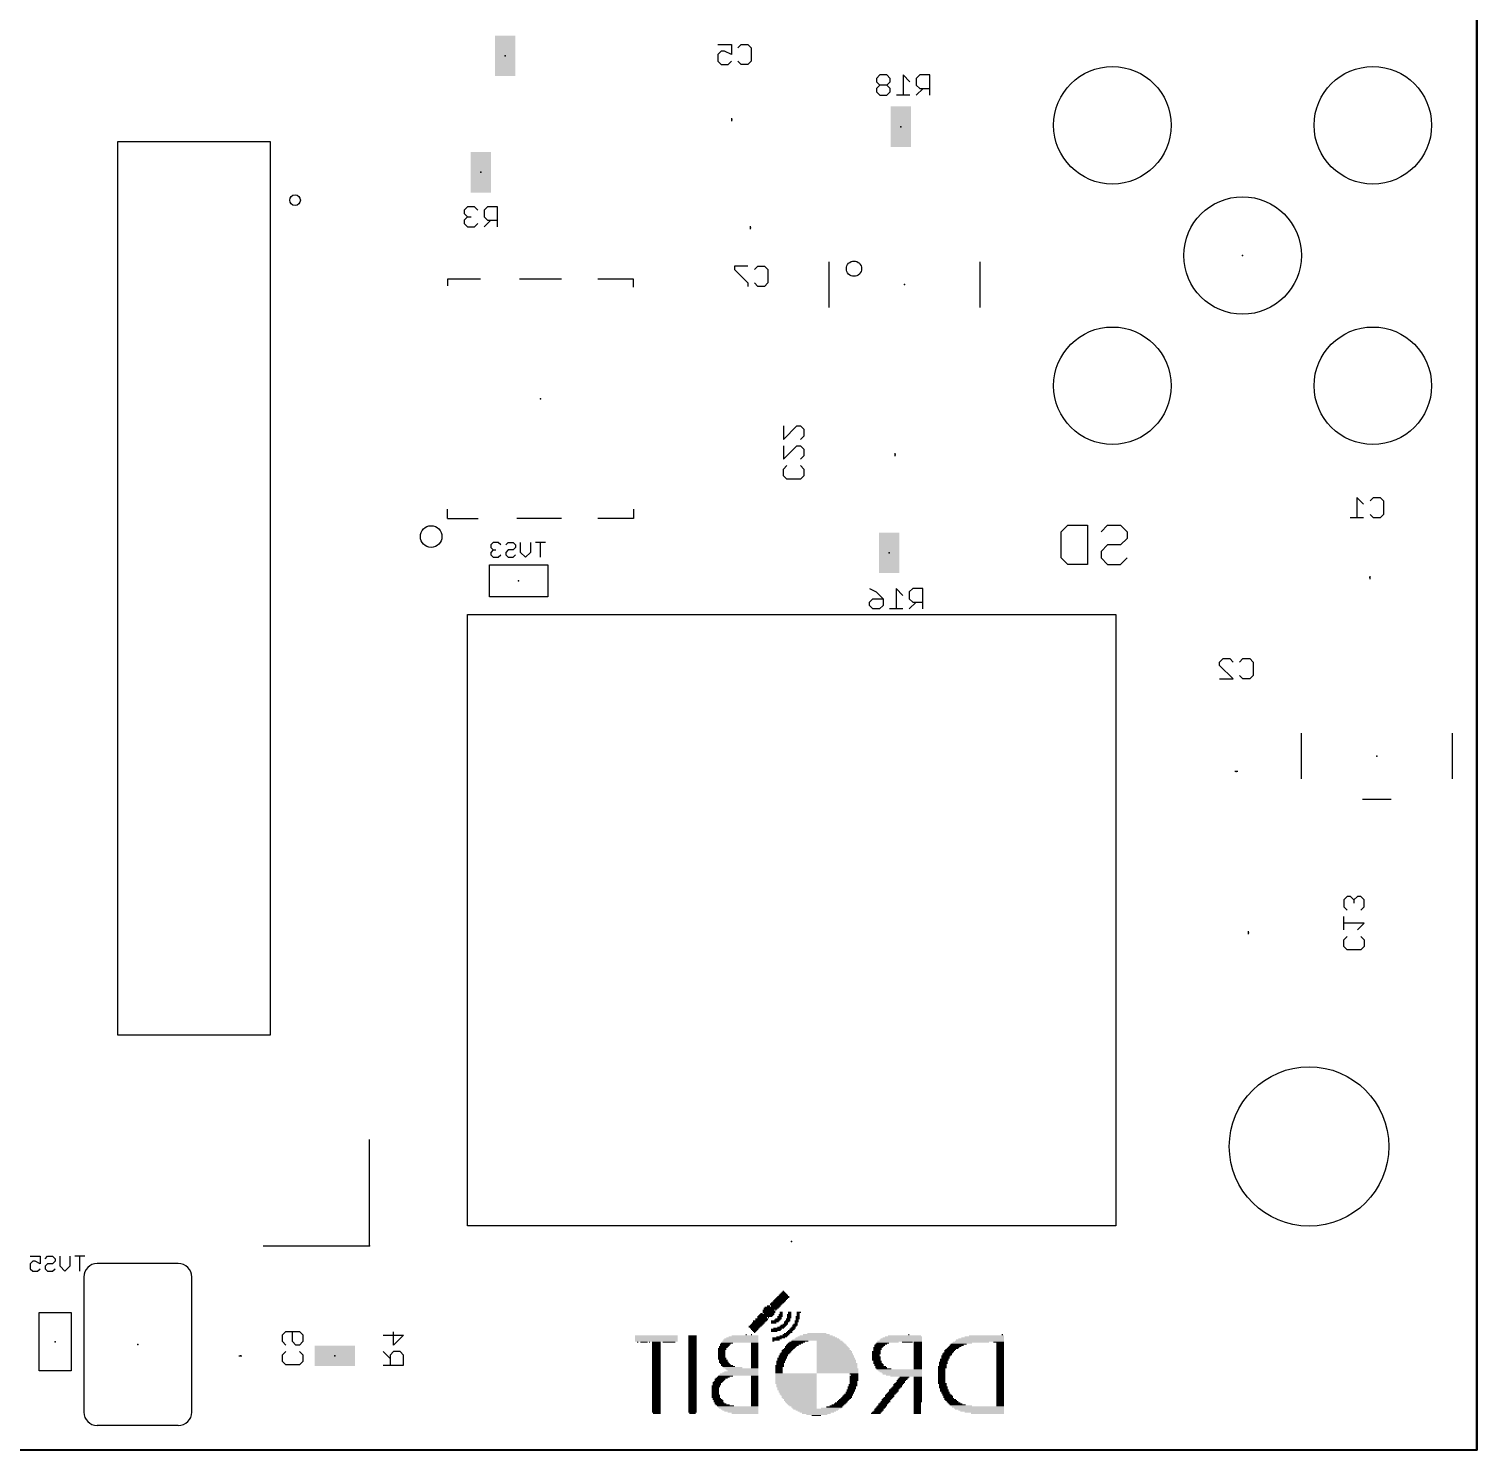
# Model space of a CAD drawing. Extents: x -57.1 to 14, y -1.3 to 47.3.
# Drawn here: x -13.27 to 13.97, y -1.27 to 25.46 of the extents above; entities that cross this region are included whole.
import ezdxf

# ---------------------------------------------------------------- set-up
doc = ezdxf.new("R2010")
doc.units = 0
for name, color, linetype in [('17', 82, 'CONTINUOUS'), ('20', 7, 'CONTINUOUS'), ('21', 53, 'CONTINUOUS'), ('22', 53, 'CONTINUOUS'), ('23', 7, 'CONTINUOUS'), ('24', 7, 'CONTINUOUS'), ('26', 253, 'CONTINUOUS')]:
    doc.layers.add(name, color=color, linetype=linetype)

# ---------------------------------------------------------------- blocks, each defined once
blk = doc.blocks.new('RECT')
blk.add_solid([(-0.5, -0.5), (0.5, -0.5), (-0.5, 0.5), (0.5, 0.5)])
blk = doc.blocks.new('ROUNDP')
blk.add_circle((0, 0), 0.5)

msp = doc.modelspace()

# ---------------------------------------------------------------- linework, layer by layer
at = {"layer": '20'}
for p in [(13.97, 44.45), (-57.15, -1.27)]:
    msp.add_line(p, (13.97, -1.27), dxfattribs=at)
msp.add_circle((10.81, 4.44), 1.5, dxfattribs=at)
at = {"layer": '21'}
for p, q in [((13.96, -1.26), (13.96, 44.44)), ((-57.14, -1.26), (13.96, -1.26))]:
    msp.add_line(p, q, dxfattribs=at)
at = {"layer": '22'}
for p, q in [((-0.051, 23.7251), (-0.051, 23.7809)), ((-8.726, 23.34), (-11.606, 23.34)), ((-11.606, 23.34), (-11.606, 6.54)), ((-8.726, 6.54), (-8.726, 23.34)), ((0.303, 21.6951), (0.303, 21.7509)), ((1.7766, 21.0814), (1.7766, 20.2226)), ((4.6214, 20.2226), (4.6214, 21.0814)), ((-4.7766, 20.754), (-5.398, 20.754)), ((-5.398, 20.754), (-5.398, 20.6278)), ((-3.2504, 20.754), (-4.0456, 20.754)), ((-1.898, 20.754), (-2.5718, 20.754)), ((-1.898, 20.6064), (-1.898, 20.754)), ((3.024, 17.4251), (3.024, 17.4809)), ((-5.398, 16.254), (-5.398, 16.4302)), ((-1.898, 16.4278), (-1.898, 16.254)), ((-5.398, 16.254), (-4.8218, 16.254)), ((-3.2504, 16.254), (-4.0956, 16.254)), ((-1.898, 16.254), (-2.5718, 16.254)), ((6.148, 16.0025), (6.2709, 16.1253)), ((6.2709, 16.1253), (6.6395, 16.1253)), ((6.6395, 16.1253), (6.6395, 15.3881)), ((6.8964, 16.0025), (7.0193, 16.1253)), ((7.0193, 16.1253), (7.265, 16.1253)), ((7.265, 16.1253), (7.3879, 16.0025)), ((6.148, 15.511), (6.148, 16.0025)), ((7.3879, 15.8796), (7.265, 15.7567)), ((7.3879, 16.0025), (7.3879, 15.8796)), ((7.0193, 15.7567), (6.8964, 15.6338)), ((6.8964, 15.6338), (6.8964, 15.511)), ((7.265, 15.7567), (7.0193, 15.7567)), ((-4.61, 14.78), (-4.61, 15.38)), ((-4.61, 15.38), (-3.51, 15.38)), ((-3.51, 15.38), (-3.51, 14.78)), ((6.2709, 15.3881), (6.148, 15.511)), ((6.6395, 15.3881), (6.2709, 15.3881)), ((6.8964, 15.511), (7.0193, 15.3881)), ((7.0193, 15.3881), (7.265, 15.3881)), ((7.265, 15.3881), (7.3879, 15.511)), ((11.954, 15.1679), (11.954, 15.1121)), ((-3.51, 14.78), (-4.61, 14.78)), ((-5.024, 2.95), (-5.024, 14.45)), ((-5.024, 14.45), (7.176, 14.45)), ((7.176, 14.45), (7.176, 2.95)), ((10.6626, 12.2134), (10.6626, 11.3546)), ((13.5074, 11.3546), (13.5074, 12.2134)), ((9.4679, 11.496), (9.4121, 11.496)), ((11.8166, 10.9736), (12.3534, 10.9736)), ((9.67, 8.4321), (9.67, 8.4879)), ((-11.606, 6.54), (-8.726, 6.54)), ((-6.866, 2.57), (-6.866, 4.57)), ((7.176, 2.95), (-5.024, 2.95)), ((-8.866, 2.57), (-6.866, 2.57)), ((-10.463, 2.238), (-11.987, 2.238)), ((-12.241, 1.984), (-12.241, -0.556)), ((-10.209, -0.556), (-10.209, 1.984)), ((-13.077, 0.218), (-13.077, 1.318)), ((-13.077, 1.318), (-12.477, 1.318)), ((-12.477, 1.318), (-12.477, 0.218)), ((-9.3209, 0.5), (-9.2651, 0.5)), ((-12.477, 0.218), (-13.077, 0.218)), ((-10.463, -0.81), (-11.987, -0.81))]:
    msp.add_line(p, q, dxfattribs=at)
for centre, radius in [((-8.266, 22.24), 0.1), ((2.249, 20.952), 0.1436), ((-5.7054, 15.9132), 0.2032)]:
    msp.add_circle(centre, radius, dxfattribs=at)
for centre, start, end in [((-11.987, 1.984), 90, 180), ((-10.463, 1.984), 0, 90), ((-11.987, -0.556), 180, 270), ((-10.463, -0.556), 270, 0)]:
    msp.add_arc(centre, 0.254, start, end, dxfattribs=at)
at = {"layer": '23'}
msp.add_point((9.56, 21.2), dxfattribs=at)
at = {"layer": '24'}
for p in [(-4.3138, 24.957), (-0.051, 23.753), (3.132, 23.622), (-4.77, 22.766), (0.303, 21.723), (3.199, 20.652), (-3.648, 18.504), (3.024, 17.453), (2.913, 15.607), (-4.06, 15.08), (11.954, 15.14), (12.085, 11.784), (9.44, 11.496), (9.67, 8.46), (-6.866, 2.57), (1.076, 2.65), (-12.777, 0.768), (-11.225, 0.714), (-9.293, 0.5), (-7.517, 0.5)]:
    msp.add_point(p, dxfattribs=at)
at = {"layer": '26'}
for p, q in [((-0.3117, 25.1716), (-0.0575, 25.1716)), ((-0.0575, 25.1716), (-0.0575, 24.981)), ((0.0625, 25.1081), (0.1261, 25.1716)), ((0.1261, 25.1716), (0.2532, 25.1716)), ((0.2532, 25.1716), (0.3167, 25.1081)), ((0.3167, 25.1081), (0.3167, 24.8539)), ((-0.2482, 25.0445), (-0.3117, 24.981)), ((-0.3117, 24.981), (-0.3117, 24.8539)), ((-0.3117, 24.8539), (-0.2482, 24.7903)), ((-0.1846, 25.0445), (-0.2482, 25.0445)), ((-0.2482, 24.7903), (-0.121, 24.7903)), ((-0.0575, 24.981), (-0.1846, 25.0445)), ((-0.121, 24.7903), (-0.0575, 24.8539)), ((0.1261, 24.7903), (0.0625, 24.8539)), ((0.2532, 24.7903), (0.1261, 24.7903)), ((0.3167, 24.8539), (0.2532, 24.7903)), ((2.7368, 24.5956), (2.6733, 24.5321)), ((2.6733, 24.5321), (2.6733, 24.4685)), ((2.864, 24.5956), (2.7368, 24.5956)), ((2.9275, 24.5321), (2.864, 24.5956)), ((2.9275, 24.4685), (2.9275, 24.5321)), ((3.3017, 24.4685), (3.1746, 24.5956)), ((3.1746, 24.5956), (3.1746, 24.2143)), ((3.4853, 24.5956), (3.4217, 24.5321)), ((3.4217, 24.5321), (3.4217, 24.405)), ((3.6759, 24.5956), (3.4853, 24.5956)), ((3.6759, 24.2143), (3.6759, 24.5956)), ((2.6733, 24.4685), (2.7368, 24.405)), ((2.7368, 24.405), (2.6733, 24.3414)), ((2.6733, 24.3414), (2.6733, 24.2779)), ((2.6733, 24.2779), (2.7368, 24.2143)), ((2.864, 24.405), (2.7368, 24.405)), ((2.864, 24.405), (2.9275, 24.4685)), ((2.9275, 24.3414), (2.864, 24.405)), ((2.864, 24.2143), (2.9275, 24.2779)), ((2.9275, 24.2779), (2.9275, 24.3414)), ((3.4217, 24.405), (3.4853, 24.3414)), ((3.5488, 24.3414), (3.4217, 24.2143)), ((3.4853, 24.3414), (3.6759, 24.3414)), ((2.7368, 24.2143), (2.864, 24.2143)), ((3.3017, 24.2143), (3.0475, 24.2143)), ((-5.0192, 22.1186), (-5.0827, 22.0551)), ((-4.892, 22.1186), (-5.0192, 22.1186)), ((-4.8285, 22.0551), (-4.892, 22.1186)), ((-4.6449, 22.1186), (-4.7085, 22.0551)), ((-4.4543, 22.1186), (-4.6449, 22.1186)), ((-4.4543, 21.7373), (-4.4543, 22.1186)), ((-5.0827, 22.0551), (-5.0827, 21.9915)), ((-5.0827, 21.9915), (-5.0192, 21.928)), ((-5.0192, 21.928), (-5.0827, 21.8644)), ((-5.0827, 21.8644), (-5.0827, 21.8009)), ((-5.0827, 21.8009), (-5.0192, 21.7373)), ((-5.0192, 21.928), (-4.9556, 21.928)), ((-4.892, 21.7373), (-4.8285, 21.8009)), ((-4.7085, 22.0551), (-4.7085, 21.928)), ((-4.7085, 21.928), (-4.6449, 21.8644)), ((-4.5814, 21.8644), (-4.7085, 21.7373)), ((-4.6449, 21.8644), (-4.4543, 21.8644)), ((-5.0192, 21.7373), (-4.892, 21.7373)), ((0.2545, 21.0011), (0.0003, 21.0011)), ((0.0003, 21.0011), (0.0003, 20.9376)), ((0.3745, 20.9376), (0.4381, 21.0011)), ((0.4381, 21.0011), (0.5652, 21.0011)), ((0.5652, 21.0011), (0.6287, 20.9376)), ((0.0003, 20.9376), (0.2545, 20.6834)), ((0.6287, 20.9376), (0.6287, 20.6834)), ((0.2545, 20.6834), (0.2545, 20.6198)), ((0.4381, 20.6198), (0.3745, 20.6834)), ((0.5652, 20.6198), (0.4381, 20.6198)), ((0.6287, 20.6834), (0.5652, 20.6198)), ((0.9227, 17.9953), (0.9227, 17.7411)), ((0.9227, 17.7411), (1.1769, 17.9953)), ((1.1769, 17.9953), (1.2405, 17.9953)), ((1.2405, 17.9953), (1.304, 17.9318)), ((1.304, 17.8047), (1.2405, 17.7411)), ((1.304, 17.9318), (1.304, 17.8047)), ((0.9227, 17.6211), (0.9227, 17.3669)), ((0.9227, 17.3669), (1.1769, 17.6211)), ((1.1769, 17.6211), (1.2405, 17.6211)), ((1.2405, 17.6211), (1.304, 17.5576)), ((1.304, 17.5576), (1.304, 17.4305)), ((0.9227, 17.1834), (0.9863, 17.2469)), ((0.9227, 17.0563), (0.9227, 17.1834)), ((1.304, 17.4305), (1.2405, 17.3669)), ((1.2405, 17.2469), (1.304, 17.1834)), ((1.304, 17.1834), (1.304, 17.0563)), ((0.9863, 16.9927), (0.9227, 17.0563)), ((1.2405, 16.9927), (0.9863, 16.9927)), ((1.304, 17.0563), (1.2405, 16.9927)), ((11.8371, 16.5199), (11.71, 16.647)), ((11.71, 16.647), (11.71, 16.2657)), ((11.9571, 16.5835), (12.0206, 16.647)), ((12.0206, 16.647), (12.1477, 16.647)), ((12.1477, 16.647), (12.2113, 16.5835)), ((12.2113, 16.5835), (12.2113, 16.3293)), ((11.8371, 16.2657), (11.5829, 16.2657)), ((12.0206, 16.2657), (11.9571, 16.3293)), ((12.1477, 16.2657), (12.0206, 16.2657)), ((12.2113, 16.3293), (12.1477, 16.2657)), ((-4.5369, 15.8025), (-4.5835, 15.7559)), ((-4.4436, 15.8025), (-4.5369, 15.8025)), ((-4.397, 15.7559), (-4.4436, 15.8025)), ((-4.3028, 15.7559), (-4.2562, 15.8025)), ((-4.2562, 15.8025), (-4.163, 15.8025)), ((-4.163, 15.8025), (-4.1164, 15.7559)), ((-4.0222, 15.6161), (-4.0222, 15.8025)), ((-3.8357, 15.8025), (-3.8357, 15.6161)), ((-3.5551, 15.8025), (-3.7415, 15.8025)), ((-3.6483, 15.5229), (-3.6483, 15.8025)), ((-4.5835, 15.7559), (-4.5835, 15.7093)), ((-4.5835, 15.7093), (-4.5369, 15.6627)), ((-4.5369, 15.6627), (-4.5835, 15.6161)), ((-4.5835, 15.6161), (-4.5835, 15.5695)), ((-4.5835, 15.5695), (-4.5369, 15.5229)), ((-4.5369, 15.6627), (-4.4903, 15.6627)), ((-4.4436, 15.5229), (-4.397, 15.5695)), ((-4.2562, 15.6627), (-4.3028, 15.6161)), ((-4.3028, 15.6161), (-4.3028, 15.5695)), ((-4.3028, 15.5695), (-4.2562, 15.5229)), ((-4.163, 15.6627), (-4.2562, 15.6627)), ((-4.1164, 15.7093), (-4.163, 15.6627)), ((-4.163, 15.5229), (-4.1164, 15.5695)), ((-4.1164, 15.7559), (-4.1164, 15.7093)), ((-3.9289, 15.5229), (-4.0222, 15.6161)), ((-3.8357, 15.6161), (-3.9289, 15.5229)), ((-4.5369, 15.5229), (-4.4436, 15.5229)), ((-4.2562, 15.5229), (-4.163, 15.5229)), ((2.5413, 14.9346), (2.6684, 14.8711)), ((2.5413, 14.6804), (2.6048, 14.744)), ((2.6048, 14.744), (2.7955, 14.744)), ((2.6684, 14.8711), (2.7955, 14.744)), ((2.7955, 14.744), (2.7955, 14.6169)), ((3.1697, 14.8075), (3.0426, 14.9346)), ((3.0426, 14.9346), (3.0426, 14.5533)), ((3.3533, 14.9346), (3.2897, 14.8711)), ((3.2897, 14.8711), (3.2897, 14.744)), ((3.2897, 14.744), (3.3533, 14.6804)), ((3.5439, 14.9346), (3.3533, 14.9346)), ((3.5439, 14.5533), (3.5439, 14.9346)), ((2.5413, 14.6169), (2.5413, 14.6804)), ((2.6048, 14.5533), (2.5413, 14.6169)), ((2.732, 14.5533), (2.6048, 14.5533)), ((2.7955, 14.6169), (2.732, 14.5533)), ((3.1697, 14.5533), (2.9155, 14.5533)), ((3.4168, 14.6804), (3.2897, 14.5533)), ((3.3533, 14.6804), (3.5439, 14.6804)), ((9.1279, 13.553), (9.1914, 13.6165)), ((9.1279, 13.4894), (9.1279, 13.553)), ((9.3821, 13.2352), (9.1279, 13.4894)), ((9.1914, 13.6165), (9.3185, 13.6165)), ((9.3185, 13.6165), (9.3821, 13.553)), ((9.5021, 13.553), (9.5656, 13.6165)), ((9.5656, 13.6165), (9.6927, 13.6165)), ((9.6927, 13.6165), (9.7563, 13.553)), ((9.7563, 13.553), (9.7563, 13.2988)), ((9.1279, 13.2352), (9.3821, 13.2352)), ((9.5656, 13.2352), (9.5021, 13.2988)), ((9.6927, 13.2352), (9.5656, 13.2352)), ((9.7563, 13.2988), (9.6927, 13.2352)), ((11.5278, 9.1413), (11.4642, 9.0778)), ((11.4642, 9.0778), (11.4642, 8.9507)), ((11.5913, 9.1413), (11.5278, 9.1413)), ((11.6549, 9.0778), (11.5913, 9.1413)), ((11.7184, 9.1413), (11.6549, 9.0778)), ((11.6549, 9.0778), (11.6549, 9.0142)), ((11.782, 9.1413), (11.7184, 9.1413)), ((11.8455, 9.0778), (11.782, 9.1413)), ((11.8455, 8.9507), (11.8455, 9.0778)), ((11.4642, 8.9507), (11.5278, 8.8871)), ((11.4642, 8.5129), (11.4642, 8.7671)), ((11.782, 8.8871), (11.8455, 8.9507)), ((11.8455, 8.64), (11.4642, 8.64)), ((11.7184, 8.5129), (11.8455, 8.64)), ((11.4642, 8.3294), (11.5278, 8.3929)), ((11.4642, 8.2023), (11.4642, 8.3294)), ((11.5278, 8.1387), (11.4642, 8.2023)), ((11.782, 8.3929), (11.8455, 8.3294)), ((11.8455, 8.2023), (11.782, 8.1387)), ((11.8455, 8.3294), (11.8455, 8.2023)), ((11.782, 8.1387), (11.5278, 8.1387)), ((-13.2481, 2.3743), (-13.0617, 2.3743)), ((-13.2015, 2.2811), (-13.2481, 2.2345)), ((-13.2481, 2.2345), (-13.2481, 2.1413)), ((-13.1549, 2.2811), (-13.2015, 2.2811)), ((-13.0617, 2.2345), (-13.1549, 2.2811)), ((-13.0617, 2.3743), (-13.0617, 2.2345)), ((-12.9674, 2.3277), (-12.9208, 2.3743)), ((-12.9208, 2.2345), (-12.9674, 2.1879)), ((-12.9674, 2.1879), (-12.9674, 2.1413)), ((-12.9208, 2.3743), (-12.8276, 2.3743)), ((-12.8276, 2.2345), (-12.9208, 2.2345)), ((-12.8276, 2.3743), (-12.781, 2.3277)), ((-12.781, 2.2811), (-12.8276, 2.2345)), ((-12.781, 2.3277), (-12.781, 2.2811)), ((-12.6868, 2.1879), (-12.6868, 2.3743)), ((-12.5936, 2.0947), (-12.6868, 2.1879)), ((-12.5004, 2.1879), (-12.5936, 2.0947)), ((-12.5004, 2.3743), (-12.5004, 2.1879)), ((-12.2197, 2.3743), (-12.4061, 2.3743)), ((-12.3129, 2.0947), (-12.3129, 2.3743)), ((-13.2481, 2.1413), (-13.2015, 2.0947)), ((-13.2015, 2.0947), (-13.1083, 2.0947)), ((-13.1083, 2.0947), (-13.0617, 2.1413)), ((-12.9674, 2.1413), (-12.9208, 2.0947)), ((-12.9208, 2.0947), (-12.8276, 2.0947)), ((-12.8276, 2.0947), (-12.781, 2.1413)), ((-8.5027, 0.8962), (-8.4391, 0.9597)), ((-8.5027, 0.769), (-8.5027, 0.8962)), ((-8.4391, 0.9597), (-8.1849, 0.9597)), ((-8.312, 0.769), (-8.312, 0.9597)), ((-8.1849, 0.9597), (-8.1214, 0.8962)), ((-8.1214, 0.8962), (-8.1214, 0.769)), ((-6.6063, 0.8916), (-6.225, 0.8916)), ((-6.4156, 0.7009), (-6.4156, 0.9551)), ((-6.225, 0.8916), (-6.4156, 0.7009)), ((-8.4391, 0.7055), (-8.5027, 0.769)), ((-8.5027, 0.5219), (-8.4391, 0.5855)), ((-8.2485, 0.7055), (-8.312, 0.769)), ((-8.1849, 0.7055), (-8.2485, 0.7055)), ((-8.1214, 0.769), (-8.1849, 0.7055)), ((-8.1849, 0.5855), (-8.1214, 0.5219)), ((-6.4792, 0.4538), (-6.6063, 0.5809)), ((-6.4156, 0.5809), (-6.4792, 0.5174)), ((-6.2885, 0.5809), (-6.4156, 0.5809)), ((-6.225, 0.5174), (-6.2885, 0.5809)), ((-8.5027, 0.3948), (-8.5027, 0.5219)), ((-8.4391, 0.3313), (-8.5027, 0.3948)), ((-8.1849, 0.3313), (-8.4391, 0.3313)), ((-8.1214, 0.3948), (-8.1849, 0.3313)), ((-8.1214, 0.5219), (-8.1214, 0.3948)), ((-6.6063, 0.3267), (-6.225, 0.3267)), ((-6.4792, 0.5174), (-6.4792, 0.3267)), ((-6.225, 0.3267), (-6.225, 0.5174))]:
    msp.add_line(p, q, dxfattribs=at)

# ---------------------------------------------------------------- block references
at = {"layer": '17', "xscale": 2.21, "yscale": 2.21}
for p in [(7.11, 23.65), (7.11, 23.65), (12.01, 23.65), (12.01, 23.65), (9.56, 21.2), (9.56, 21.2), (7.11, 18.75), (7.11, 18.75), (12.01, 18.75), (12.01, 18.75)]:
    msp.add_blockref('ROUNDP', p, dxfattribs=at)
at = {"layer": '22', "xscale": 0.381, "yscale": 0.762}
for p in [(-4.3138, 24.957), (3.132, 23.622), (-4.77, 22.766)]:
    msp.add_blockref('RECT', p, dxfattribs=at)
for p, rotation in [((2.913, 15.607), 180), ((-7.517, 0.5), 270)]:
    msp.add_blockref('RECT', p, dxfattribs=dict(at, rotation=rotation))
at = {"layer": '26', "yscale": 0.02, "rotation": 180}
for p, xscale in [((0.92, 1.64), 0.18), ((0.92, 1.66), 0.14), ((0.92, 1.68), 0.1), ((0.92, 1.7), 0.06), ((0.92, 1.72), 0.02), ((0.64, 1.36), 0.22), ((0.69, 1.4), 0.28), ((0.68, 1.38), 0.26), ((0.71, 1.42), 0.28), ((0.64, 1.44), 0.06), ((0.79, 1.48), 0.24), ((0.78, 1.46), 0.22), ((0.81, 1.5), 0.24), ((0.78, 1.44), 0.18), ((0.83, 1.52), 0.24), ((0.85, 1.54), 0.24), ((0.87, 1.56), 0.24), ((0.89, 1.58), 0.24), ((0.78, 1.36), 0.02), ((0.91, 1.6), 0.24), ((0.92, 1.62), 0.22), ((0.41, 1.08), 0.24), ((0.43, 1.1), 0.24), ((0.45, 1.12), 0.24), ((0.48, 1.16), 0.26), ((0.47, 1.14), 0.24), ((0.51, 1.2), 0.24), ((0.51, 1.18), 0.24), ((0.57, 1.24), 0.28), ((0.52, 1.22), 0.18), ((0.59, 1.26), 0.28), ((0.61, 1.28), 0.28), ((0.51, 1.3), 0.04), ((0.65, 1.34), 0.24), ((0.65, 1.32), 0.24), ((0.65, 1.3), 0.2), ((0.64, 1.22), 0.02), ((0.77, 1.16), 0.16), ((0.76, 1.14), 0.14), ((0.74, 1.12), 0.1), ((0.81, 1.18), 0.12), ((0.83, 1.2), 0.12), ((0.86, 1.24), 0.1), ((0.85, 1.22), 0.08), ((0.87, 1.28), 0.08), ((0.87, 1.26), 0.08), ((0.88, 1.32), 0.06), ((0.88, 1.3), 0.06), ((0.93, 1.08), 0.12), ((0.96, 1.1), 0.1), ((0.98, 1.14), 0.1), ((0.97, 1.12), 0.08), ((1, 1.16), 0.1), ((1.01, 1.2), 0.08), ((1.01, 1.18), 0.08), ((1.03, 1.28), 0.08), ((1.03, 1.26), 0.08), ((1.03, 1.24), 0.08), ((1.03, 1.22), 0.08), ((1.04, 1.32), 0.06), ((1.04, 1.3), 0.06), ((1.14, 1.08), 0.1), ((1.15, 1.1), 0.08), ((1.17, 1.16), 0.08), ((1.17, 1.14), 0.08), ((1.16, 1.12), 0.06), ((1.19, 1.24), 0.08), ((1.19, 1.22), 0.08), ((1.19, 1.2), 0.08), ((1.18, 1.18), 0.06), ((1.21, 1.32), 0.08), ((1.2, 1.3), 0.06), ((1.2, 1.28), 0.06), ((1.2, 1.26), 0.06), ((-1.47, 0.88), 0.8), ((-1.47, 0.86), 0.8), ((-1.47, 0.84), 0.8), ((-1.47, 0.82), 0.8), ((-0.79, 0.88), 0.16), ((-0.79, 0.86), 0.16), ((-0.79, 0.84), 0.16), ((-0.79, 0.82), 0.16), ((0.13, 0.82), 0.64), ((0.15, 0.84), 0.6), ((0.17, 0.86), 0.56), ((0.2, 0.88), 0.5), ((0.22, 0.9), 0.02), ((0.39, 1.06), 0.24), ((0.38, 1.04), 0.22), ((0.38, 1.02), 0.18), ((0.38, 1), 0.14), ((0.32, 0.9), 0.02), ((0.38, 0.98), 0.1), ((0.38, 0.96), 0.06), ((0.38, 0.94), 0.02), ((0.79, 1), 0.2), ((0.78, 0.98), 0.18), ((0.75, 0.96), 0.12), ((0.83, 0.84), 0.24), ((0.8, 0.82), 0.18), ((0.83, 1.02), 0.2), ((0.89, 0.86), 0.2), ((0.88, 1.04), 0.14), ((0.91, 1.06), 0.12), ((0.93, 0.88), 0.16), ((0.97, 0.9), 0.12), ((0.99, 0.92), 0.12), ((1.03, 0.94), 0.12), ((1.04, 0.96), 0.1), ((1.06, 0.98), 0.1), ((1.08, 1), 0.1), ((1.1, 1.02), 0.1), ((1.11, 1.04), 0.08), ((1.13, 1.06), 0.08), ((1.55, 0.82), 0.84), ((1.54, 0.84), 0.78), ((1.54, 0.86), 0.7), ((1.54, 0.88), 0.62), ((1.54, 0.9), 0.5), ((1.55, 0.92), 0.36), ((3.14, 0.82), 0.78), ((3.16, 0.84), 0.74), ((3.18, 0.86), 0.7), ((3.2, 0.88), 0.62), ((3.28, 0.9), 0.02), ((4.64, 0.82), 0.86), ((4.67, 0.84), 0.8), ((4.7, 0.86), 0.74), ((4.74, 0.88), 0.66), ((5.04, 0.9), 0.02), ((-1.47, 0.8), 0.8), ((-1.47, 0.78), 0.8), ((-1.82, 0.76), 0.02), ((-1.7, 0.76), 0.14), ((-1.6, 0.76), 0.02), ((-1.47, 0.76), 0.16), ((-1.47, 0.74), 0.16), ((-1.47, 0.72), 0.16), ((-1.47, 0.7), 0.16), ((-1.47, 0.68), 0.16), ((-1.47, 0.66), 0.16), ((-1.47, 0.64), 0.16), ((-1.47, 0.62), 0.16), ((-1.47, 0.6), 0.16), ((-1.47, 0.58), 0.16), ((-1.47, 0.56), 0.16), ((-1.47, 0.54), 0.16), ((-1.23, 0.76), 0.24), ((-0.79, 0.8), 0.16), ((-0.79, 0.78), 0.16), ((-0.79, 0.76), 0.16), ((-0.79, 0.74), 0.16), ((-0.79, 0.72), 0.16), ((-0.79, 0.7), 0.16), ((-0.79, 0.68), 0.16), ((-0.79, 0.66), 0.16), ((-0.79, 0.64), 0.16), ((-0.79, 0.62), 0.16), ((-0.79, 0.6), 0.16), ((-0.79, 0.58), 0.16), ((-0.79, 0.56), 0.16), ((-0.79, 0.54), 0.16), ((-0.23, 0.64), 0.16), ((-0.23, 0.62), 0.16), ((-0.24, 0.6), 0.14), ((-0.24, 0.58), 0.14), ((-0.24, 0.56), 0.14), ((-0.24, 0.54), 0.14), ((-0.2, 0.68), 0.18), ((-0.21, 0.66), 0.16), ((-0.17, 0.72), 0.2), ((-0.18, 0.7), 0.18), ((-0.14, 0.74), 0.22), ((0.11, 0.78), 0.68), ((0.11, 0.76), 0.68), ((0.12, 0.8), 0.66), ((0.38, 0.74), 0.14), ((0.38, 0.72), 0.14), ((0.38, 0.7), 0.14), ((0.38, 0.68), 0.14), ((0.38, 0.66), 0.14), ((0.38, 0.64), 0.14), ((0.38, 0.62), 0.14), ((0.38, 0.6), 0.14), ((0.38, 0.58), 0.14), ((0.38, 0.56), 0.14), ((0.38, 0.54), 0.14), ((0.78, 0.8), 0.14), ((0.73, 0.78), 0.04), ((0.94, 0.54), 0.18), ((0.96, 0.56), 0.18), ((0.99, 0.6), 0.2), ((0.98, 0.58), 0.18), ((1.01, 0.62), 0.2), ((1.03, 0.64), 0.2), ((1.06, 0.68), 0.22), ((1.05, 0.66), 0.2), ((1.09, 0.7), 0.24), ((1.12, 0.72), 0.26), ((1.15, 0.74), 0.28), ((1.18, 0.76), 0.3), ((1.23, 0.78), 0.32), ((1.54, 0.8), 0.9), ((1.79, 0.78), 0.48), ((1.8, 0.76), 0.5), ((1.81, 0.74), 0.52), ((1.82, 0.72), 0.54), ((1.83, 0.7), 0.56), ((1.84, 0.68), 0.58), ((1.85, 0.66), 0.6), ((1.86, 0.64), 0.62), ((1.86, 0.62), 0.62), ((1.87, 0.6), 0.64), ((1.88, 0.58), 0.66), ((1.88, 0.56), 0.66), ((1.89, 0.54), 0.68), ((2.67, 0.58), 0.16), ((2.67, 0.56), 0.16), ((2.67, 0.54), 0.16), ((2.7, 0.66), 0.18), ((2.69, 0.64), 0.16), ((2.69, 0.62), 0.16), ((2.68, 0.6), 0.14), ((2.73, 0.7), 0.2), ((2.72, 0.68), 0.18), ((2.76, 0.72), 0.22), ((2.79, 0.74), 0.24), ((3.11, 0.78), 0.84), ((2.89, 0.76), 0.4), ((3.13, 0.8), 0.8), ((3.25, 0.76), 0.2), ((3.45, 0.76), 0.16), ((3.45, 0.74), 0.16), ((3.45, 0.72), 0.16), ((3.45, 0.7), 0.16), ((3.45, 0.68), 0.16), ((3.45, 0.66), 0.16), ((3.45, 0.64), 0.16), ((3.45, 0.62), 0.16), ((3.45, 0.6), 0.16), ((3.45, 0.58), 0.16), ((3.45, 0.56), 0.16), ((3.45, 0.54), 0.16), ((4, 0.54), 0.18), ((4.02, 0.56), 0.18), ((4.05, 0.6), 0.2), ((4.04, 0.58), 0.18), ((4.07, 0.62), 0.2), ((4.1, 0.64), 0.22), ((4.12, 0.66), 0.22), ((4.15, 0.68), 0.24), ((4.18, 0.7), 0.26), ((4.22, 0.72), 0.3), ((4.28, 0.74), 0.38), ((4.45, 0.76), 0.68), ((4.61, 0.78), 0.92), ((4.62, 0.8), 0.9), ((4.97, 0.76), 0.2), ((5, 0.74), 0.14), ((5, 0.72), 0.14), ((5, 0.7), 0.14), ((5, 0.68), 0.14), ((5, 0.66), 0.14), ((5, 0.64), 0.14), ((5, 0.62), 0.14), ((5, 0.6), 0.14), ((5, 0.58), 0.14), ((5, 0.56), 0.14), ((5, 0.54), 0.14), ((-1.47, 0.52), 0.16), ((-1.47, 0.5), 0.16), ((-1.47, 0.48), 0.16), ((-1.47, 0.46), 0.16), ((-1.47, 0.44), 0.16), ((-1.47, 0.42), 0.16), ((-1.47, 0.4), 0.16), ((-1.47, 0.38), 0.16), ((-1.47, 0.36), 0.16), ((-1.47, 0.34), 0.16), ((-1.47, 0.32), 0.16), ((-1.47, 0.3), 0.16), ((-1.47, 0.28), 0.16), ((-0.79, 0.52), 0.16), ((-0.79, 0.5), 0.16), ((-0.79, 0.48), 0.16), ((-0.79, 0.46), 0.16), ((-0.79, 0.44), 0.16), ((-0.79, 0.42), 0.16), ((-0.79, 0.4), 0.16), ((-0.79, 0.38), 0.16), ((-0.79, 0.36), 0.16), ((-0.79, 0.34), 0.16), ((-0.79, 0.32), 0.16), ((-0.79, 0.3), 0.16), ((-0.79, 0.28), 0.16), ((-0.24, 0.52), 0.14), ((-0.24, 0.5), 0.14), ((-0.24, 0.48), 0.14), ((-0.23, 0.46), 0.16), ((-0.23, 0.44), 0.16), ((-0.21, 0.42), 0.16), ((-0.21, 0.4), 0.16), ((-0.2, 0.38), 0.18), ((-0.18, 0.36), 0.18), ((-0.16, 0.34), 0.18), ((-0.14, 0.32), 0.22), ((-0.11, 0.3), 0.24), ((-0.03, 0.28), 0.36), ((0.38, 0.52), 0.14), ((0.38, 0.5), 0.14), ((0.38, 0.48), 0.14), ((0.38, 0.46), 0.14), ((0.38, 0.44), 0.14), ((0.38, 0.42), 0.14), ((0.38, 0.4), 0.14), ((0.38, 0.38), 0.14), ((0.38, 0.36), 0.14), ((0.38, 0.34), 0.14), ((0.38, 0.32), 0.14), ((0.38, 0.3), 0.14), ((0.38, 0.28), 0.14), ((0.85, 0.32), 0.16), ((0.85, 0.3), 0.16), ((0.84, 0.28), 0.14), ((0.87, 0.4), 0.16), ((0.87, 0.38), 0.16), ((0.86, 0.36), 0.14), ((0.86, 0.34), 0.14), ((0.9, 0.46), 0.18), ((0.89, 0.44), 0.16), ((0.89, 0.42), 0.16), ((0.92, 0.5), 0.18), ((0.91, 0.48), 0.16), ((0.93, 0.52), 0.16), ((1.89, 0.52), 0.68), ((1.9, 0.5), 0.7), ((1.9, 0.48), 0.7), ((1.91, 0.46), 0.72), ((1.91, 0.44), 0.72), ((1.92, 0.42), 0.74), ((1.92, 0.4), 0.74), ((1.92, 0.38), 0.74), ((1.93, 0.36), 0.76), ((1.93, 0.34), 0.76), ((1.93, 0.32), 0.76), ((1.93, 0.3), 0.76), ((1.93, 0.28), 0.76), ((2.66, 0.52), 0.14), ((2.66, 0.5), 0.14), ((2.67, 0.48), 0.16), ((2.67, 0.46), 0.16), ((2.67, 0.44), 0.16), ((2.67, 0.42), 0.16), ((2.69, 0.4), 0.16), ((2.69, 0.38), 0.16), ((2.7, 0.36), 0.18), ((2.72, 0.34), 0.18), ((2.72, 0.32), 0.18), ((2.75, 0.3), 0.2), ((2.76, 0.28), 0.22), ((3.45, 0.52), 0.16), ((3.45, 0.5), 0.16), ((3.45, 0.48), 0.16), ((3.45, 0.46), 0.16), ((3.45, 0.44), 0.16), ((3.45, 0.42), 0.16), ((3.45, 0.4), 0.16), ((3.45, 0.38), 0.16), ((3.45, 0.36), 0.16), ((3.45, 0.34), 0.16), ((3.45, 0.32), 0.16), ((3.45, 0.3), 0.16), ((3.45, 0.28), 0.16), ((3.91, 0.3), 0.16), ((3.91, 0.28), 0.16), ((3.93, 0.38), 0.16), ((3.93, 0.36), 0.16), ((3.92, 0.34), 0.14), ((3.92, 0.32), 0.14), ((3.95, 0.44), 0.16), ((3.95, 0.42), 0.16), ((3.94, 0.4), 0.14), ((3.98, 0.5), 0.18), ((3.97, 0.48), 0.16), ((3.97, 0.46), 0.16), ((4, 0.52), 0.18), ((5, 0.52), 0.14), ((5, 0.5), 0.14), ((5, 0.48), 0.14), ((5, 0.46), 0.14), ((5, 0.44), 0.14), ((5, 0.42), 0.14), ((5, 0.4), 0.14), ((5, 0.38), 0.14), ((5, 0.36), 0.14), ((5, 0.34), 0.14), ((5, 0.32), 0.14), ((5, 0.3), 0.14), ((5, 0.28), 0.14), ((-1.47, 0.26), 0.16), ((-1.47, 0.24), 0.16), ((-1.47, 0.22), 0.16), ((-1.47, 0.2), 0.16), ((-1.47, 0.18), 0.16), ((-1.47, 0.16), 0.16), ((-1.47, 0.14), 0.16), ((-1.47, 0.12), 0.16), ((-1.47, 0.1), 0.16), ((-1.47, 0.08), 0.16), ((-1.47, 0.06), 0.16), ((-1.47, 0.04), 0.16), ((-1.47, 0.02), 0.16), ((-1.47, 0), 0.16), ((-0.79, 0.26), 0.16), ((-0.79, 0.24), 0.16), ((-0.79, 0.22), 0.16), ((-0.79, 0.2), 0.16), ((-0.79, 0.18), 0.16), ((-0.79, 0.16), 0.16), ((-0.79, 0.14), 0.16), ((-0.79, 0.12), 0.16), ((-0.79, 0.1), 0.16), ((-0.79, 0.08), 0.16), ((-0.79, 0.06), 0.16), ((-0.79, 0.04), 0.16), ((-0.79, 0.02), 0.16), ((-0.79, 0), 0.16), ((-0.32, 0), 0.18), ((-0.3, 0.02), 0.18), ((-0.27, 0.06), 0.2), ((-0.28, 0.04), 0.18), ((-0.24, 0.08), 0.22), ((-0.21, 0.1), 0.24), ((-0.17, 0.12), 0.28), ((0.08, 0.14), 0.74), ((0.09, 0.16), 0.72), ((0.11, 0.18), 0.68), ((0.13, 0.2), 0.64), ((0.14, 0.26), 0.62), ((0.15, 0.24), 0.6), ((0.16, 0.22), 0.58), ((0.38, 0.12), 0.14), ((0.38, 0.1), 0.14), ((0.38, 0.08), 0.14), ((0.38, 0.06), 0.14), ((0.38, 0.04), 0.14), ((0.38, 0.02), 0.14), ((0.38, 0), 0.14), ((0.84, 0.26), 0.14), ((0.84, 0.24), 0.14), ((0.84, 0.22), 0.14), ((0.84, 0.2), 0.14), ((0.84, 0.18), 0.14), ((1.16, 0.16), 0.78), ((1.16, 0.14), 0.78), ((1.16, 0.12), 0.78), ((1.16, 0.1), 0.78), ((1.16, 0.08), 0.78), ((1.16, 0.06), 0.78), ((1.16, 0.04), 0.78), ((1.16, 0.02), 0.78), ((1.16, 0), 0.78), ((1.94, 0.26), 0.78), ((1.94, 0.24), 0.78), ((1.94, 0.22), 0.78), ((1.94, 0.2), 0.78), ((1.94, 0.18), 0.78), ((2.25, 0.16), 0.16), ((2.25, 0.12), 0.16), ((2.25, 0.1), 0.16), ((2.25, 0.08), 0.16), ((2.25, 0.06), 0.16), ((2.25, 0.04), 0.16), ((2.24, 0.02), 0.14), ((2.24, 0), 0.14), ((2.26, 0.14), 0.14), ((2.81, 0.26), 0.28), ((3.11, 0.24), 0.84), ((3.12, 0.22), 0.82), ((3.13, 0.2), 0.8), ((3.15, 0.18), 0.76), ((3.16, 0.16), 0.74), ((3.19, 0.14), 0.68), ((3.23, 0.12), 0.6), ((3.12, 0), 0.18), ((3.14, 0.04), 0.18), ((3.13, 0.02), 0.16), ((3.16, 0.06), 0.18), ((3.18, 0.08), 0.18), ((3.2, 0.1), 0.18), ((3.45, 0.26), 0.16), ((3.45, 0.1), 0.16), ((3.45, 0.08), 0.16), ((3.45, 0.06), 0.16), ((3.45, 0.04), 0.16), ((3.45, 0.02), 0.16), ((3.45, 0), 0.16), ((3.9, 0.26), 0.14), ((3.9, 0.24), 0.14), ((3.9, 0.22), 0.14), ((3.9, 0.2), 0.14), ((3.9, 0.18), 0.14), ((3.9, 0.16), 0.14), ((3.9, 0.14), 0.14), ((3.9, 0.12), 0.14), ((3.9, 0.1), 0.14), ((3.9, 0.08), 0.14), ((3.9, 0.06), 0.14), ((3.9, 0.04), 0.14), ((3.9, 0.02), 0.14), ((3.9, 0), 0.14), ((5, 0.26), 0.14), ((5, 0.24), 0.14), ((5, 0.22), 0.14), ((5, 0.2), 0.14), ((5, 0.18), 0.14), ((5, 0.16), 0.14), ((5, 0.14), 0.14), ((5, 0.12), 0.14), ((5, 0.1), 0.14), ((5, 0.08), 0.14), ((5, 0.06), 0.14), ((5, 0.04), 0.14), ((5, 0.02), 0.14), ((5, 0), 0.14), ((-1.47, -0.02), 0.16), ((-1.47, -0.04), 0.16), ((-1.47, -0.06), 0.16), ((-1.47, -0.08), 0.16), ((-1.47, -0.1), 0.16), ((-1.47, -0.12), 0.16), ((-1.47, -0.14), 0.16), ((-1.47, -0.16), 0.16), ((-1.47, -0.18), 0.16), ((-1.47, -0.2), 0.16), ((-1.47, -0.22), 0.16), ((-1.47, -0.24), 0.16), ((-1.47, -0.26), 0.16), ((-1.47, -0.28), 0.16), ((-0.79, -0.02), 0.16), ((-0.79, -0.04), 0.16), ((-0.79, -0.06), 0.16), ((-0.79, -0.08), 0.16), ((-0.79, -0.1), 0.16), ((-0.79, -0.12), 0.16), ((-0.79, -0.14), 0.16), ((-0.79, -0.16), 0.16), ((-0.79, -0.18), 0.16), ((-0.79, -0.2), 0.16), ((-0.79, -0.22), 0.16), ((-0.79, -0.24), 0.16), ((-0.79, -0.26), 0.16), ((-0.79, -0.28), 0.16), ((-0.35, -0.06), 0.16), ((-0.35, -0.08), 0.16), ((-0.36, -0.1), 0.14), ((-0.36, -0.12), 0.14), ((-0.36, -0.14), 0.14), ((-0.36, -0.16), 0.14), ((-0.36, -0.18), 0.14), ((-0.36, -0.2), 0.14), ((-0.36, -0.22), 0.14), ((-0.35, -0.24), 0.16), ((-0.35, -0.26), 0.16), ((-0.35, -0.28), 0.16), ((-0.33, -0.02), 0.16), ((-0.33, -0.04), 0.16), ((0.38, -0.02), 0.14), ((0.38, -0.04), 0.14), ((0.38, -0.06), 0.14), ((0.38, -0.08), 0.14), ((0.38, -0.1), 0.14), ((0.38, -0.12), 0.14), ((0.38, -0.14), 0.14), ((0.38, -0.16), 0.14), ((0.38, -0.18), 0.14), ((0.38, -0.2), 0.14), ((0.38, -0.22), 0.14), ((0.38, -0.24), 0.14), ((0.38, -0.26), 0.14), ((0.38, -0.28), 0.14), ((1.16, -0.02), 0.78), ((1.17, -0.04), 0.76), ((1.17, -0.06), 0.76), ((1.17, -0.08), 0.76), ((1.18, -0.1), 0.74), ((1.18, -0.12), 0.74), ((1.18, -0.14), 0.74), ((1.19, -0.16), 0.72), ((1.19, -0.18), 0.72), ((1.2, -0.2), 0.7), ((1.2, -0.22), 0.7), ((1.21, -0.24), 0.68), ((1.22, -0.26), 0.66), ((1.22, -0.28), 0.66), ((2.11, -0.28), 0.2), ((2.12, -0.26), 0.18), ((2.14, -0.24), 0.18), ((2.15, -0.22), 0.16), ((2.17, -0.18), 0.16), ((2.17, -0.2), 0.16), ((2.19, -0.14), 0.16), ((2.19, -0.16), 0.16), ((2.21, -0.08), 0.16), ((2.21, -0.1), 0.16), ((2.21, -0.12), 0.16), ((2.23, -0.04), 0.16), ((2.23, -0.06), 0.16), ((2.24, -0.02), 0.14), ((2.9, -0.28), 0.18), ((2.92, -0.24), 0.18), ((2.92, -0.26), 0.18), ((2.94, -0.22), 0.18), ((2.96, -0.2), 0.18), ((2.98, -0.18), 0.18), ((3, -0.14), 0.18), ((3, -0.16), 0.18), ((3.02, -0.12), 0.18), ((3.04, -0.1), 0.18), ((3.06, -0.08), 0.18), ((3.08, -0.04), 0.18), ((3.07, -0.06), 0.16), ((3.1, -0.02), 0.18), ((3.45, -0.02), 0.16), ((3.45, -0.04), 0.16), ((3.45, -0.06), 0.16), ((3.45, -0.08), 0.16), ((3.45, -0.1), 0.16), ((3.45, -0.12), 0.16), ((3.45, -0.14), 0.16), ((3.45, -0.16), 0.16), ((3.45, -0.18), 0.16), ((3.45, -0.2), 0.16), ((3.45, -0.22), 0.16), ((3.45, -0.24), 0.16), ((3.45, -0.26), 0.16), ((3.45, -0.28), 0.16), ((3.91, -0.02), 0.16), ((3.92, -0.04), 0.14), ((3.92, -0.06), 0.14), ((3.93, -0.08), 0.16), ((3.93, -0.1), 0.16), ((3.94, -0.12), 0.14), ((3.95, -0.14), 0.16), ((3.95, -0.16), 0.16), ((3.97, -0.18), 0.16), ((3.97, -0.2), 0.16), ((3.99, -0.22), 0.16), ((4, -0.24), 0.18), ((4.02, -0.26), 0.18), ((4.02, -0.28), 0.18), ((5, -0.02), 0.14), ((5, -0.04), 0.14), ((5, -0.06), 0.14), ((5, -0.08), 0.14), ((5, -0.1), 0.14), ((5, -0.12), 0.14), ((5, -0.14), 0.14), ((5, -0.16), 0.14), ((5, -0.18), 0.14), ((5, -0.2), 0.14), ((5, -0.22), 0.14), ((5, -0.24), 0.14), ((5, -0.26), 0.14), ((5, -0.28), 0.14), ((-1.47, -0.3), 0.16), ((-1.47, -0.32), 0.16), ((-1.47, -0.34), 0.16), ((-1.47, -0.36), 0.16), ((-1.47, -0.38), 0.16), ((-1.47, -0.4), 0.16), ((-1.47, -0.42), 0.16), ((-1.47, -0.44), 0.16), ((-1.47, -0.46), 0.16), ((-1.47, -0.48), 0.16), ((-1.47, -0.5), 0.16), ((-1.47, -0.52), 0.16), ((-1.47, -0.54), 0.16), ((-0.79, -0.3), 0.16), ((-0.79, -0.32), 0.16), ((-0.79, -0.34), 0.16), ((-0.79, -0.36), 0.16), ((-0.79, -0.38), 0.16), ((-0.79, -0.4), 0.16), ((-0.79, -0.42), 0.16), ((-0.79, -0.44), 0.16), ((-0.79, -0.46), 0.16), ((-0.79, -0.48), 0.16), ((-0.79, -0.5), 0.16), ((-0.79, -0.52), 0.16), ((-0.79, -0.54), 0.16), ((-0.33, -0.3), 0.16), ((-0.32, -0.32), 0.18), ((-0.3, -0.34), 0.18), ((-0.3, -0.36), 0.18), ((-0.28, -0.38), 0.18), ((-0.26, -0.4), 0.22), ((-0.22, -0.42), 0.26), ((-0.17, -0.44), 0.32), ((0.07, -0.46), 0.76), ((0.08, -0.48), 0.74), ((0.1, -0.5), 0.7), ((0.11, -0.52), 0.68), ((0.13, -0.54), 0.64), ((0.38, -0.3), 0.14), ((0.38, -0.32), 0.14), ((0.38, -0.34), 0.14), ((0.38, -0.36), 0.14), ((0.38, -0.38), 0.14), ((0.38, -0.4), 0.14), ((0.38, -0.42), 0.14), ((0.38, -0.44), 0.14), ((1.23, -0.3), 0.64), ((1.24, -0.32), 0.62), ((1.24, -0.34), 0.62), ((1.25, -0.36), 0.6), ((1.26, -0.38), 0.58), ((1.27, -0.4), 0.56), ((1.28, -0.42), 0.54), ((1.29, -0.44), 0.52), ((1.31, -0.46), 0.48), ((1.32, -0.48), 0.46), ((1.54, -0.5), 0.86), ((1.55, -0.52), 0.8), ((1.55, -0.54), 0.72), ((1.82, -0.48), 0.38), ((1.88, -0.46), 0.3), ((1.92, -0.44), 0.26), ((1.95, -0.42), 0.24), ((1.98, -0.4), 0.22), ((2, -0.38), 0.22), ((2.03, -0.36), 0.2), ((2.05, -0.34), 0.2), ((2.07, -0.32), 0.2), ((2.09, -0.3), 0.2), ((2.7, -0.54), 0.18), ((2.72, -0.5), 0.18), ((2.72, -0.52), 0.18), ((2.74, -0.48), 0.18), ((2.76, -0.46), 0.18), ((2.78, -0.44), 0.18), ((2.8, -0.4), 0.18), ((2.79, -0.42), 0.16), ((2.82, -0.38), 0.18), ((2.84, -0.36), 0.18), ((2.86, -0.32), 0.18), ((2.85, -0.34), 0.16), ((2.88, -0.3), 0.18), ((3.45, -0.3), 0.16), ((3.45, -0.32), 0.16), ((3.45, -0.34), 0.16), ((3.45, -0.36), 0.16), ((3.44, -0.38), 0.14), ((3.44, -0.4), 0.14), ((3.44, -0.42), 0.14), ((3.44, -0.44), 0.14), ((3.44, -0.46), 0.14), ((3.44, -0.48), 0.14), ((3.44, -0.5), 0.14), ((3.44, -0.52), 0.14), ((3.44, -0.54), 0.14), ((4.04, -0.3), 0.18), ((4.06, -0.32), 0.22), ((4.08, -0.34), 0.22), ((4.1, -0.36), 0.22), ((4.13, -0.38), 0.24), ((4.16, -0.4), 0.26), ((4.2, -0.42), 0.3), ((4.27, -0.44), 0.4), ((4.58, -0.46), 0.98), ((4.6, -0.48), 0.94), ((4.61, -0.5), 0.92), ((4.64, -0.52), 0.86), ((4.66, -0.54), 0.82), ((5, -0.3), 0.14), ((5, -0.32), 0.14), ((5, -0.34), 0.14), ((5, -0.36), 0.14), ((5, -0.38), 0.14), ((5, -0.4), 0.14), ((5, -0.42), 0.14), ((5, -0.44), 0.14), ((-1.47, -0.56), 0.16), ((-1.46, -0.58), 0.14), ((-0.79, -0.56), 0.16), ((-0.79, -0.58), 0.12), ((0.16, -0.56), 0.58), ((0.2, -0.58), 0.5), ((1.55, -0.56), 0.64), ((1.54, -0.58), 0.54), ((1.55, -0.6), 0.4), ((1.54, -0.62), 0.18), ((2.66, -0.58), 0.18), ((2.68, -0.56), 0.18), ((3.44, -0.56), 0.14), ((3.44, -0.58), 0.14), ((4.7, -0.56), 0.74), ((4.76, -0.58), 0.62)]:
    msp.add_blockref('RECT', p, dxfattribs=dict(at, xscale=xscale))

doc.saveas('drawing.dxf')
